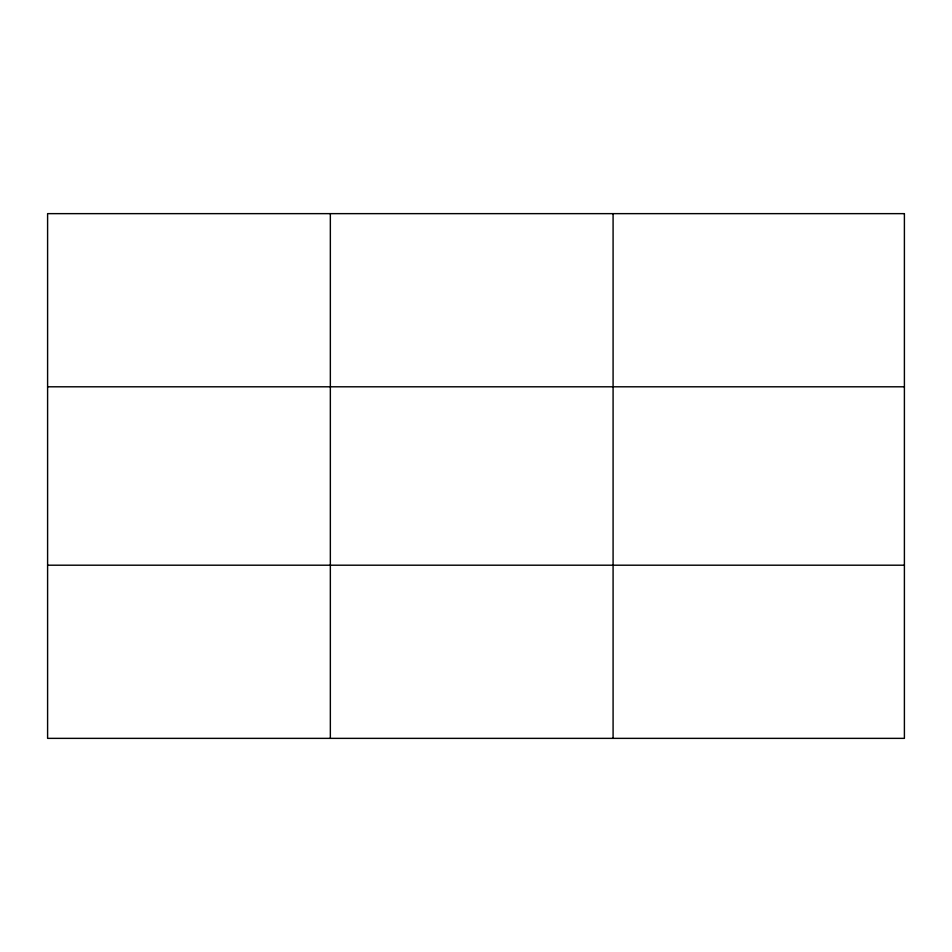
<?xml version="1.0" encoding="UTF-8"?>
<svg xmlns="http://www.w3.org/2000/svg" width="952" height="952" viewBox="0 0 952 952"><rect width="100%" height="100%" fill="white"/><g stroke="black" fill="none" stroke-linecap="round" stroke-linejoin="round"><path stroke-width="1.43" d="M330.344 738.359L330.344 213.641M613.088 738.359L613.088 213.641M47.6 386.798L904.4 386.798M47.6 565.202L904.4 565.202M904.4 213.641L904.4 738.359L47.6 738.359L47.6 213.641L904.4 213.641"/></g></svg>
